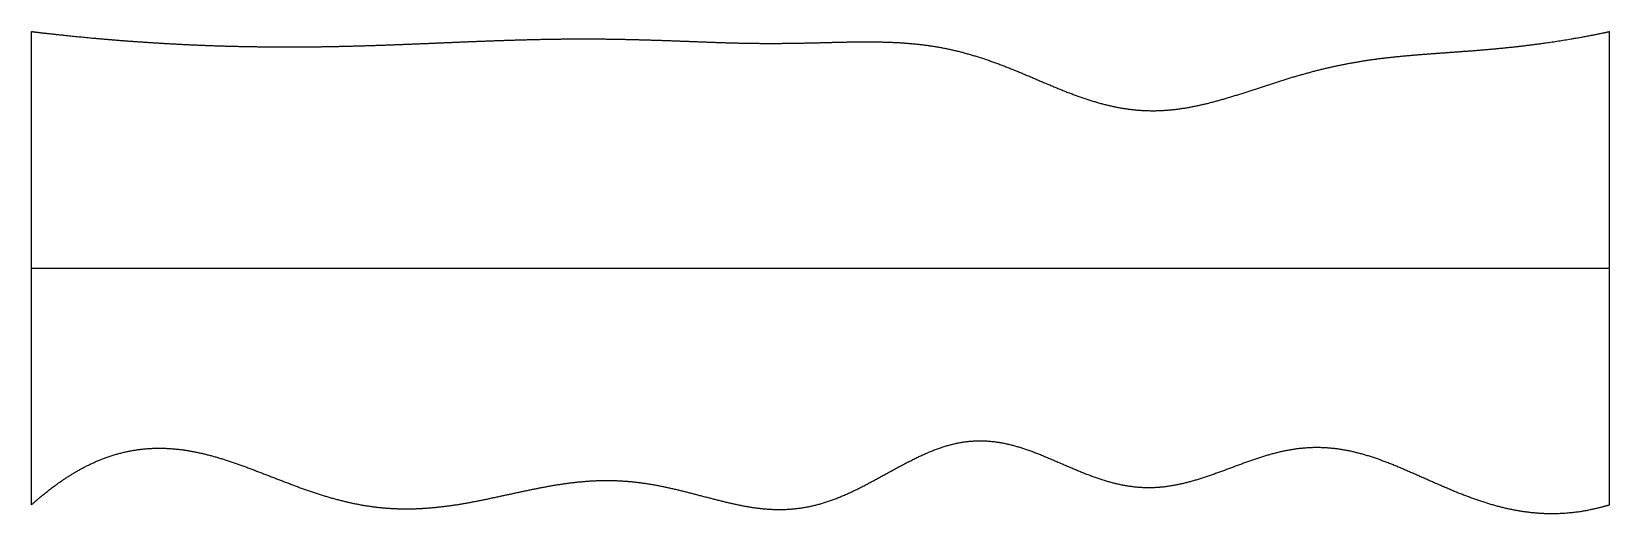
# Model space of a CAD drawing. Header units: millimetres. Extents: x 0 to 10, y -0.1 to 3.
import ezdxf

# ---------------------------------------------------------------- set-up
doc = ezdxf.new("R2010")
doc.units = ezdxf.units.MM
doc.layers.get('0').update_dxf_attribs({"linetype": 'CONTINUOUS'})

msp = doc.modelspace()

# ---------------------------------------------------------------- linework, layer by layer
for points in [[(0, 0), (0, 0.12), (0, 0.36), (0, 0.72), (0, 1.2), (0, 1.8), (0, 2.28), (0, 2.64), (0, 2.88), (0, 3)], [(0, 3), (0.04, 2.995), (0.12, 2.986), (0.24, 2.973), (0.401, 2.957), (0.601, 2.94), (0.802, 2.927), (1.003, 2.916), (1.204, 2.908), (1.405, 2.904), (1.606, 2.902), (1.806, 2.903), (2.007, 2.907), (2.208, 2.913), (2.409, 2.921), (2.609, 2.929), (2.81, 2.938), (3.011, 2.945), (3.212, 2.951), (3.413, 2.954), (3.614, 2.954), (3.815, 2.95), (4.016, 2.944), (4.216, 2.936), (4.417, 2.928), (4.617, 2.924), (4.818, 2.925), (5.02, 2.93), (5.221, 2.936), (5.423, 2.936), (5.624, 2.924), (5.824, 2.892), (6.022, 2.837), (6.22, 2.762), (6.416, 2.676), (6.612, 2.593), (6.808, 2.529), (7.004, 2.494), (7.202, 2.494), (7.4, 2.527), (7.6, 2.583), (7.8, 2.65), (8, 2.716), (8.2, 2.77), (8.4, 2.811), (8.6, 2.838), (8.799, 2.855), (8.999, 2.869), (9.199, 2.883), (9.399, 2.902), (9.599, 2.927), (9.759, 2.952), (9.88, 2.975), (9.96, 2.991), (10, 3)], [(10, 0), (10, 0.12), (10, 0.36), (10, 0.72), (10, 1.2), (10, 1.8), (10, 2.28), (10, 2.64), (10, 2.88), (10, 3)], [(0, 1.5), (0.4, 1.5), (1.2, 1.5), (2.4, 1.5), (4, 1.5), (6, 1.5), (7.6, 1.5), (8.8, 1.5), (9.6, 1.5), (10, 1.5)], [(0, 0), (0.04, 0.036), (0.119, 0.103), (0.239, 0.191), (0.397, 0.28), (0.595, 0.346), (0.792, 0.368), (0.989, 0.352), (1.186, 0.303), (1.384, 0.232), (1.582, 0.153), (1.78, 0.077), (1.98, 0.017), (2.182, -0.021), (2.384, -0.032), (2.587, -0.018), (2.79, 0.014), (2.993, 0.059), (3.195, 0.104), (3.397, 0.141), (3.599, 0.16), (3.801, 0.153), (4.004, 0.12), (4.207, 0.068), (4.41, 0.011), (4.613, -0.031), (4.814, -0.038), (5.014, -0.001), (5.212, 0.082), (5.408, 0.192), (5.604, 0.302), (5.799, 0.386), (5.995, 0.42), (6.192, 0.395), (6.39, 0.324), (6.59, 0.232), (6.79, 0.149), (6.99, 0.102), (7.191, 0.105), (7.391, 0.155), (7.592, 0.231), (7.791, 0.308), (7.991, 0.362), (8.19, 0.374), (8.39, 0.343), (8.589, 0.275), (8.789, 0.187), (8.99, 0.095), (9.19, 0.016), (9.392, -0.039), (9.594, -0.063), (9.756, -0.055), (9.878, -0.034), (9.959, -0.012), (10, 0)]]:
    msp.add_open_spline(points, degree=5)

doc.saveas('drawing.dxf')
